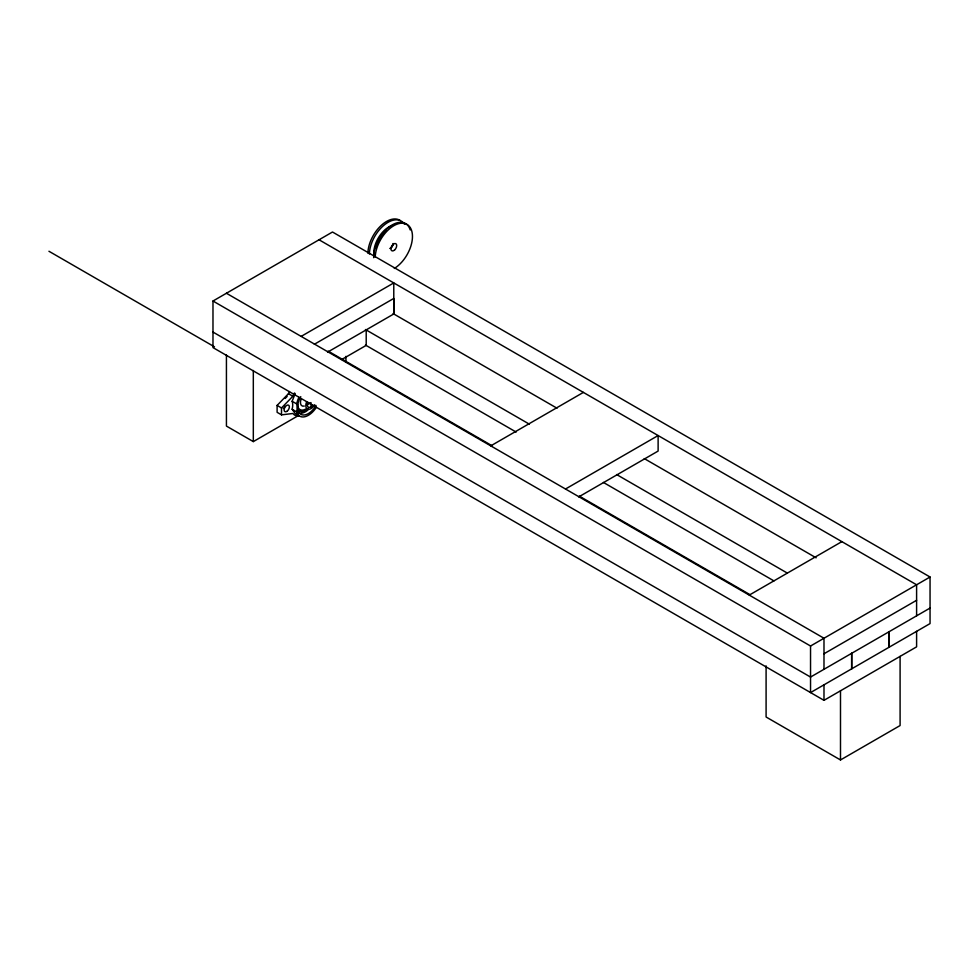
<?xml version="1.0" encoding="UTF-8"?>
<svg xmlns="http://www.w3.org/2000/svg" width="979" height="979" viewBox="0 0 979 979"><rect width="100%" height="100%" fill="white"/><g stroke="black" fill="none" stroke-linecap="round" stroke-linejoin="round"><path stroke-width="1.47" d="M297.763 414.362A17.426 10.059 -60 0 1 295.205 413.566L292.146 409.259A15.04 8.689 -60 0 0 292.146 401.292L295.205 393.448M316.327 407.386A17.426 10.059 -60 0 1 297.738 414.337L296.625 411.853A15.04 8.689 -60 0 0 296.625 403.874L297.738 400.105A17.426 10.059 -60 0 1 298.962 397.364M299.329 415.72A19.017 10.977 -60 0 1 294.422 414.937L292.856 413.493L281.511 414.863L277.106 412.318L277.106 405.416L288.45 393.693L289.49 391.527M281.511 414.863L281.511 407.962L292.856 396.238L294.422 392.983M285.17 398.465L287.153 396.409M212.981 301.018L332.493 232.011L930.05 577.01L930.05 623.586L810.539 692.594L810.539 646.018L212.981 301.018L212.981 347.594L823.988 700.328L916.601 646.85L916.601 631.32M301.153 336.397L393.778 282.931L393.778 313.978L327.586 352.146M314.357 344.265L393.778 298.448L393.742 313.953M341.744 359.501L366.207 345.379L366.207 329.85M307.284 404.731L311.016 402.577M226.43 354.961L226.43 426.085L253.316 441.602L298.301 415.634M490.76 445.873L583.386 392.395M565.495 489.01L658.121 435.545L658.121 451.062L578.724 496.904M749.253 595.11L841.867 541.632M810.539 646.018L930.05 577.01M823.988 653.776L916.601 600.298M930.05 608.069L810.539 677.064L212.981 332.065M766.092 665.879L766.092 717.007L840.496 759.961L900.093 725.549L900.093 656.383M319.044 239.782L916.601 584.781L916.601 615.828M393.081 313.574L557.014 408.219M644.268 458.588L816.131 557.822M365.448 329.531L529.37 424.176M616.623 474.546L787.177 573.009M365.448 345.049L516.153 432.069M603.407 482.439L773.948 580.902M328.1 351.094L492.033 445.739M579.287 496.108L749.828 594.571M226.43 293.259L823.988 638.247L823.988 669.306M48.95 251.26L214.499 346.847M288.45 393.693L292.856 396.238M292.146 401.292L296.625 403.874M292.146 409.259L296.625 411.853M277.106 405.416L281.511 407.962M889.079 631.724L889.079 647.241M888.969 631.785L888.969 647.303M851.73 653.287L851.73 668.804M851.62 653.348L851.62 668.865M840.496 690.795L840.496 759.961M823.988 684.798L823.988 700.328M345.942 356.356L345.942 362.401M311.016 404.009L311.016 406.885M253.316 370.49L253.316 441.602M284.901 406.224A3.696 2.129 -60 0 1 284.485 407.093M283.947 407.876A3.696 2.129 -60 0 1 283.31 408.549M308.214 409.785A15.297 8.835 -60 0 1 297.775 412.587M314.724 404.706A7.391 4.271 -60 0 1 307.834 409.198A7.391 4.271 -60 0 1 306.488 402.161M312.888 405.233A5.287 3.047 -60 0 1 308.385 407.142A5.287 3.047 -60 0 1 307.785 402.283M304.285 406.077A7.391 4.271 -60 0 1 301.116 399.065M316.058 405.477A15.297 8.835 -60 0 1 300.761 414.313A15.297 8.835 -60 0 1 300.761 396.642M308.214 408.586A13.216 7.636 -60 0 1 297.702 409.626M307.834 408.365A13.216 7.636 -60 0 1 305.424 410.128M303 411.156A13.216 7.636 -60 0 1 298.815 410.788M305.791 409.038A11.626 6.706 -60 0 1 297.579 404.29M367.884 253.194A26.36 15.223 -60 0 1 379.84 226.761A26.36 15.223 -60 0 1 400.032 220.385M374.039 255.8A21.122 12.201 -60 0 1 392.616 225.403M376.095 247.797A21.122 12.201 -60 0 1 377.307 244.004M379.681 239.06A21.122 12.201 -60 0 1 381.945 235.609M382.777 234.532A21.122 12.201 -60 0 1 386.375 230.738M369.377 254.063A26.36 15.223 -60 0 1 383.658 225.451A26.36 15.223 -60 0 1 404.388 224.154M393.13 243.502A4.087 2.362 -60 0 1 390.242 248.495M375.202 257.147A26.36 15.223 -60 0 1 394.145 225.525A26.36 15.223 -60 0 1 412.465 236.367A26.36 15.223 -60 0 1 394.317 268.454M375.936 247.699A21.122 12.201 -60 0 1 377.148 243.918M377.661 242.67A21.122 12.201 -60 0 1 386.228 230.64M373.697 257.697A26.36 15.223 -60 0 1 389.409 226.798A26.36 15.223 -60 0 1 410.201 229.93M392.873 244.322A4.087 2.362 -60 0 1 390.095 248.409M287.422 410.923A3.696 2.129 -60 0 0 288.597 405.196A3.696 2.129 -60 0 0 284.216 409.075A3.696 2.129 -60 0 0 287.422 410.923M394.574 250.012A4.087 2.362 -60 0 0 395.859 243.698A4.087 2.362 -60 0 0 391.037 247.981A4.087 2.362 -60 0 0 394.574 250.012"/></g></svg>
